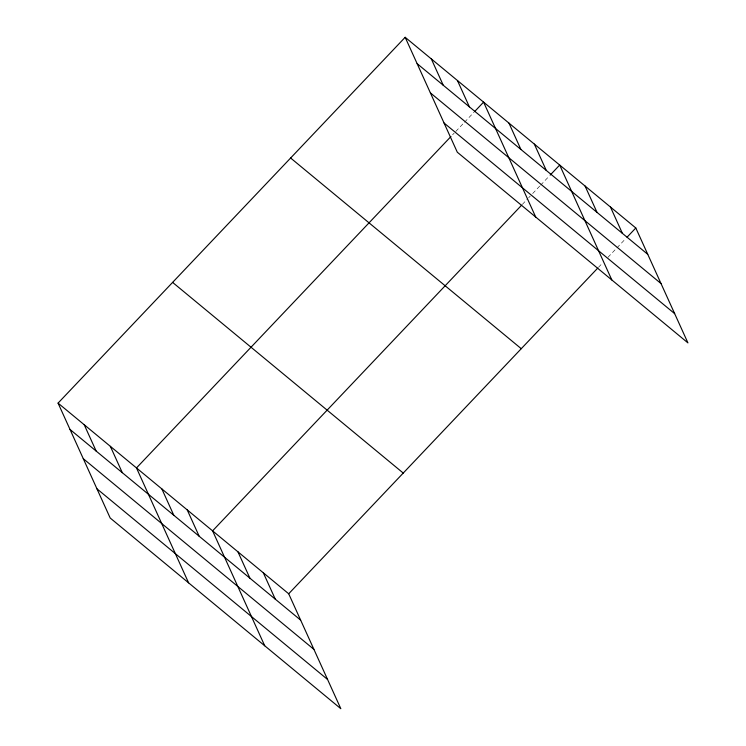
<?xml version="1.0" encoding="UTF-8"?>
<svg xmlns="http://www.w3.org/2000/svg" width="746" height="746" viewBox="0 0 746 746"><rect width="100%" height="100%" fill="white"/><g stroke="black" fill="none" stroke-linecap="round" stroke-linejoin="round"><path stroke-width="0.56" stroke-dasharray="3.73 2.8" d="M452.57 134.821L454.155 133.142M455.75 131.473L463.704 123.09M464.497 122.251L474.046 112.189M522.312 204.451L527.879 198.585M528.672 197.746L530.266 196.067M532.653 193.559L539.815 186.006M540.608 185.176L549.354 175.953M598.423 267.376L602.395 263.179M607.962 257.314L625.465 238.869"/><path stroke-width="1.12" d="M58.067 403.11L288.693 593.779L340.829 708.7L110.194 518.022L58.067 403.11L405.171 37.3L635.806 227.978L687.933 342.89L457.307 152.221L405.171 37.3M450.976 136.499L136.481 467.938L188.607 582.859M474.838 111.35L483.585 102.127L535.721 217.049M521.519 205.29L212.591 530.854L264.718 645.775M550.156 175.114L559.696 165.053L611.832 279.974M288.693 593.779L597.63 268.215M627.06 237.2L635.806 227.978M417.126 63.652L647.761 254.33M430.386 92.877L661.021 283.555M444.047 122.997L674.682 313.665M290.623 158.012L521.258 348.69M172.606 282.389L403.241 473.067M70.021 429.463L300.647 620.131M83.272 458.687L313.907 649.365M96.933 488.798L327.569 679.475M610.442 206.996L622.388 233.358M585.069 186.024L597.024 212.377M534.332 144.081L546.286 170.433M508.958 123.099L520.913 149.461M457.447 80.521L469.402 106.874M431.309 58.906L443.264 85.268M263.329 572.807L275.283 599.159M237.955 551.835L249.91 578.187M187.218 509.882L199.173 536.234M161.845 488.91L173.799 515.262M110.343 446.322L122.297 472.675M84.205 424.716L96.159 451.069"/></g></svg>
